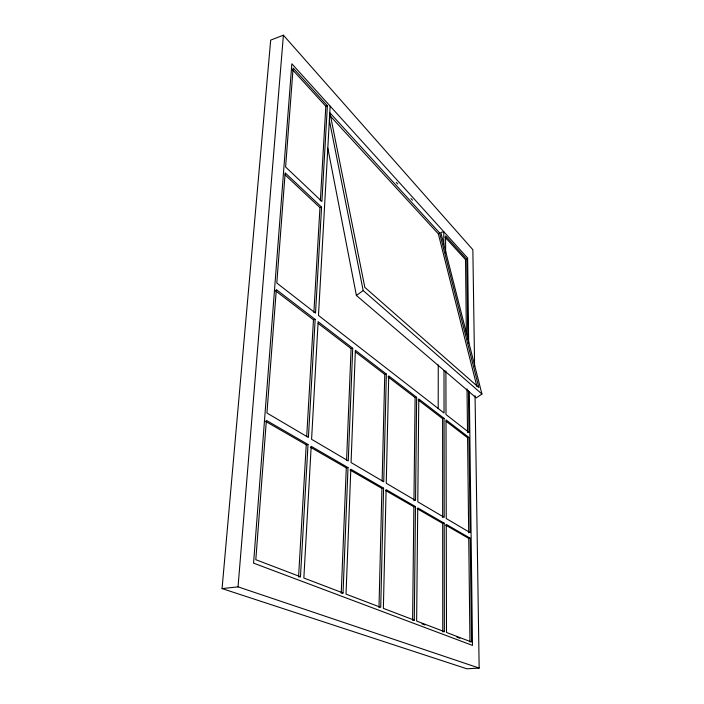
<?xml version="1.0" encoding="UTF-8"?>
<svg xmlns="http://www.w3.org/2000/svg" width="704" height="704" viewBox="0 0 704 704"><rect width="100%" height="100%" fill="white"/><g stroke="black" fill="none" stroke-linecap="round" stroke-linejoin="round"><path stroke-width="1.06" d="M438.205 408.619L438.258 364.901M385.405 490.398L413.882 506.81L412.606 620.303L414.278 620.162L415.474 506.59L386.1 489.614L383.363 608.37L414.278 620.162M413.952 500.72L415.114 397.602L388.001 376.86M416.636 397.311L415.545 500.491L386.25 483.252L388.731 375.892L416.636 397.311L415.114 397.602M383.592 488.154L380.714 607.358L346.025 594.123L350.812 469.216L383.592 488.154L381.938 488.4L350.038 470.026M386.346 374.062L383.742 481.782L351.067 462.546L355.37 350.284L386.346 374.062L384.771 374.378L355.458 351.956M378.981 607.517L381.938 488.4M382.122 480.938L384.771 374.378M343.042 592.979L348.005 467.588L311.186 446.31L303.846 578.028L343.042 592.979L341.238 593.164L346.28 467.861L310.35 447.163M352.722 348.242L348.269 460.9L311.582 439.305L318.129 321.693L352.722 348.242L351.085 348.603L318.173 323.426M346.588 460.09L351.085 348.603M330.15 106.102L318.481 315.427L444.048 413.028L443.986 370.366M298.637 575.846L306.231 444.796L265.47 421.318M306.698 436.682L313.465 319.818L275.405 290.699M313.887 312.444L319.959 207.61L285.067 174.865M320.355 200.86L325.829 106.295L292.239 69.432M300.458 576.734L308.018 444.479L266.376 420.411L255.816 559.698L300.458 576.734L298.575 576.937M315.163 319.414L308.422 437.448L266.939 413.037L276.302 289.582L315.163 319.414L313.465 319.818M321.578 207.134L315.524 313.122L276.804 283.026L285.155 172.85L321.578 207.134L319.959 207.61M327.369 105.767L321.904 201.467L285.604 166.971L293.11 68.042L327.369 105.767L325.829 106.295M479.16 668.078L238.04 586.854L283.404 35.2L270.688 40.11L222.068 588.588L466.875 668.8L479.16 668.078L475.05 395.745M476.89 386.417L438.346 233.878L439.622 232.945L329.921 112.851L364.839 287.373L478.843 387.561L439.622 232.945M443.802 244.226L443.784 231.704L440.818 232.487L481.932 394.029L476.256 397.901L356.4 295.478L363.176 290.541L329.358 120.322M444.972 237.098L465.52 259.653L466.831 259.327L467.799 339.029M418.141 399.916L442.587 418.625L444.057 418.361L444.198 517.361L417.798 501.82L418.783 398.966L444.057 418.361M306.231 444.796L308.018 444.479M467.526 432.617L468.943 432.379L468.433 390.799M446.248 421.423L467.579 437.747L469.005 437.51L470.166 532.638L446.239 518.558L446.01 419.866L469.005 437.51M346.28 467.861L348.005 467.588M413.882 506.81L415.474 506.59M442.675 523.389L444.206 523.195L444.365 631.646L442.763 631.77L442.675 523.389L417.094 508.658M445.641 525.096L468.75 538.41L470.228 538.234L471.495 642.004L446.494 632.465L446.248 524.374L470.228 538.234M222.068 588.588L238.04 586.854M421.925 623.85L424.899 624.976M456.922 637.155L459.932 638.299M444.365 631.646L416.645 621.069L417.736 507.892L444.206 523.195M468.943 432.379L446.002 414.542L445.896 370.938M363.176 290.541L481.932 394.029M329.912 115.632L438.346 233.878M466.831 259.327L445.588 235.937L445.632 253.466M396.29 182.38L397.76 183.999M410.995 198.563L412.474 200.174M283.404 35.2L472.85 249.691L474.602 366.089M327.809 148.113L356.4 295.478M468.697 343.297L467.623 258.042L291.843 63.774L253.563 563.138L472.498 645.418L469.304 391.662M465.52 259.653L466.382 333.863M467.016 388.881L467.509 431.526M467.579 437.747L468.688 532.822M468.75 538.41L469.955 642.11M442.587 418.625L442.666 517.563"/></g></svg>
